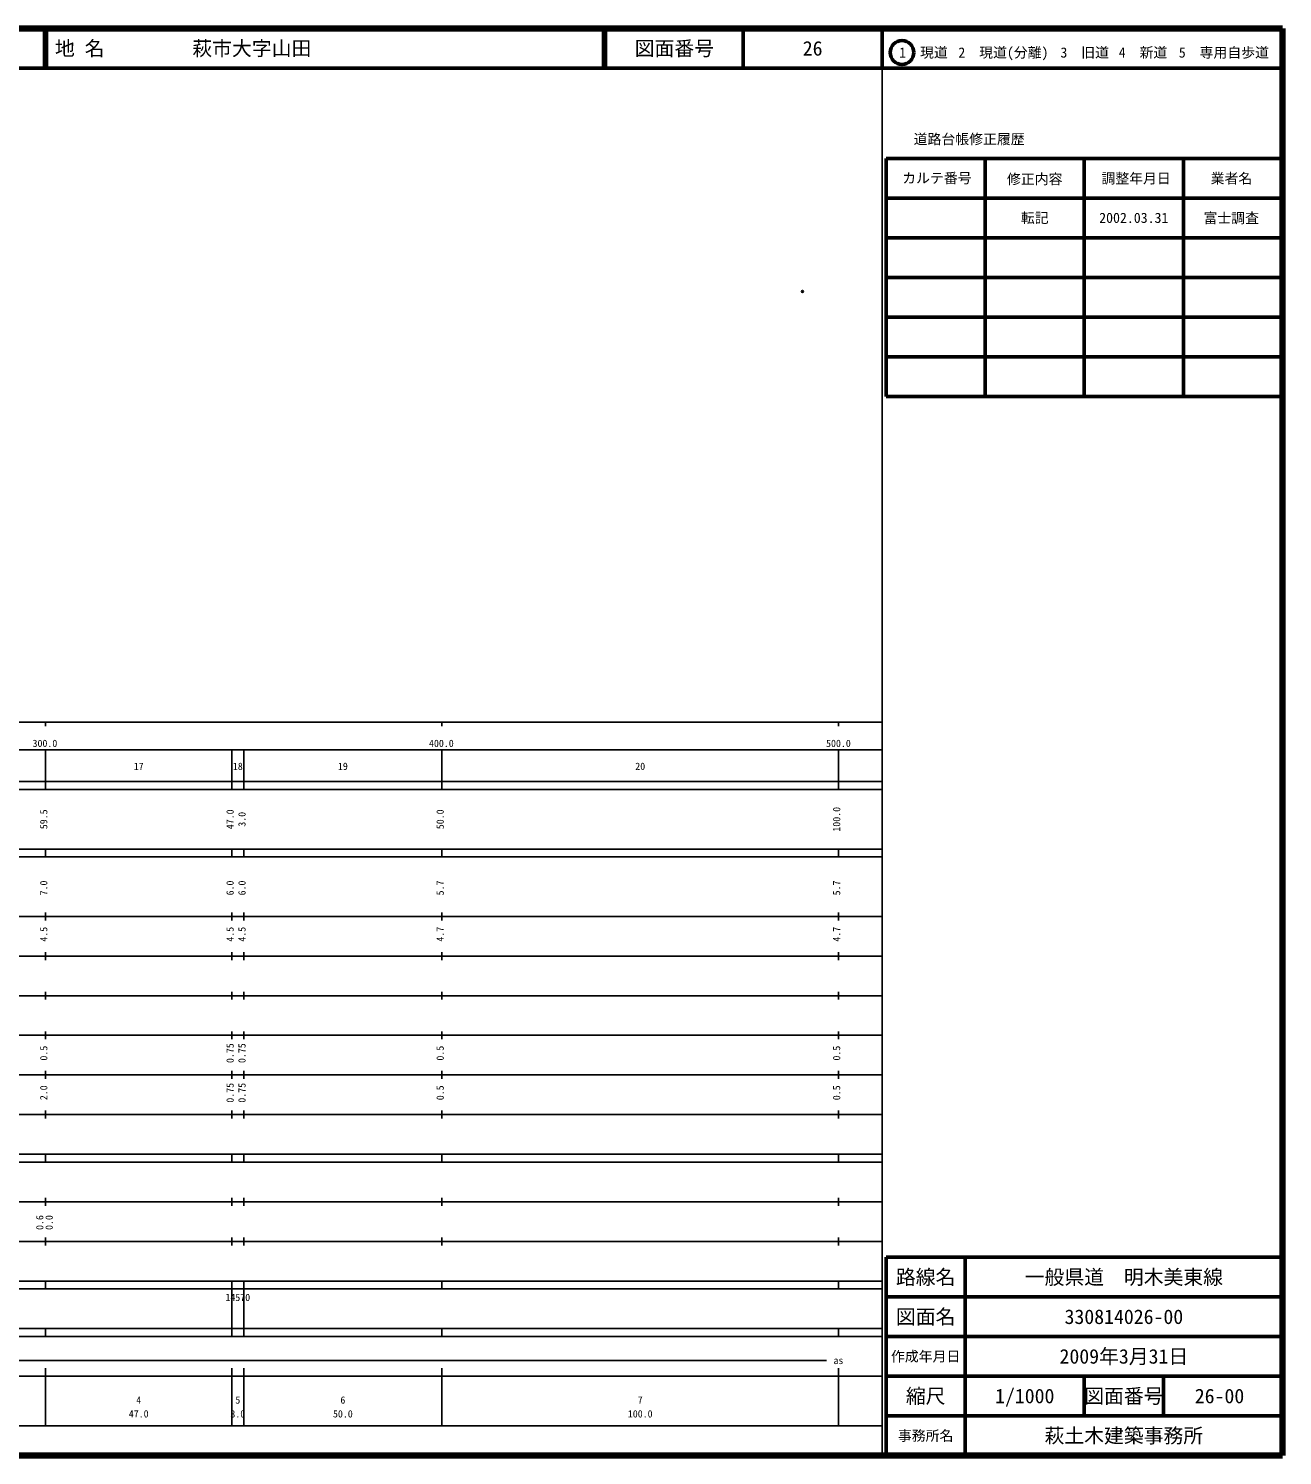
# Model space of a CAD drawing. Units: millimetres on the paper. Extents: x 40 to 680, y 20 to 380.
# Drawn here: x 363.7 to 680, y 20 to 380 of the extents above; entities that cross this region are included whole.
import ezdxf
from ezdxf.enums import TextEntityAlignment as Align

# ---------------------------------------------------------------- set-up
doc = ezdxf.new("R2010")
doc.units = ezdxf.units.MM
doc.header["$PDMODE"] = 32
doc.header["$PDSIZE"] = 0.5
doc.layers.add('M-OTRS', color=6, linetype='Continuous')
doc.layers.add('M-TTL-TXT', color=7, linetype='Continuous')
for name, color, linetype, lineweight in [('M-TTL', 2, 'Continuous', 140), ('M-TTL-BAND', 7, 'Continuous', 25), ('M-TTL-FRAM', 2, 'Continuous', 50), ('M-TTL-LINE', 7, 'Continuous', 50)]:
    doc.layers.add(name, color=color, linetype=linetype, lineweight=lineweight)
doc.styles.add('ＭＳ ゴシック', font='')
doc.styles.get('ＭＳ ゴシック').set_extended_font_data('MS Gothic')

msp = doc.modelspace()

# ---------------------------------------------------------------- linework, layer by layer
at = {"layer": 'M-OTRS'}
msp.add_point((558.921, 313.683), dxfattribs=at)
at = {"layer": 'M-TTL'}
for p, q in [((680, 380), (40, 380)), ((680, 20), (680, 380)), ((40, 20), (680, 20))]:
    msp.add_line(p, q, dxfattribs=at)
at = {"layer": 'M-TTL-BAND'}
for p, q in [((579, 20), (579, 370)), ((40, 205), (579, 205)), ((368, 205), (368, 204)), ((468, 205), (468, 204)), ((568, 205), (568, 204)), ((68, 198), (579, 198)), ((368, 188), (368, 198)), ((415, 188), (415, 198)), ((418, 188), (418, 198)), ((468, 188), (468, 198)), ((568, 188), (568, 198)), ((40, 190), (579, 190)), ((40, 188), (579, 188)), ((40, 173), (579, 173)), ((368, 171), (368, 173)), ((415, 171), (415, 173)), ((418, 171), (418, 173)), ((468, 171), (468, 173)), ((568, 171), (568, 173)), ((40, 171), (579, 171)), ((40, 156), (579, 156)), ((368, 155), (368, 157)), ((415, 155), (415, 157)), ((418, 155), (418, 157)), ((468, 155), (468, 157)), ((568, 155), (568, 157)), ((46, 146), (579, 146)), ((368, 145), (368, 147)), ((415, 145), (415, 147)), ((418, 145), (418, 147)), ((468, 145), (468, 147)), ((568, 145), (568, 147)), ((368, 135), (368, 137)), ((415, 135), (415, 137)), ((418, 135), (418, 137)), ((468, 135), (468, 137)), ((568, 135), (568, 137)), ((52, 136), (579, 136)), ((46, 126), (579, 126)), ((368, 125), (368, 127)), ((415, 125), (415, 127)), ((418, 125), (418, 127)), ((468, 125), (468, 127)), ((568, 125), (568, 127)), ((52, 116), (579, 116)), ((368, 115), (368, 117)), ((415, 115), (415, 117)), ((418, 115), (418, 117)), ((468, 115), (468, 117)), ((568, 115), (568, 117)), ((46, 106), (579, 106)), ((368, 105), (368, 107)), ((415, 105), (415, 107)), ((418, 105), (418, 107)), ((468, 105), (468, 107)), ((568, 105), (568, 107)), ((40, 96), (579, 96)), ((40, 94), (579, 94)), ((368, 94), (368, 96)), ((415, 94), (415, 96)), ((418, 94), (418, 96)), ((468, 94), (468, 96)), ((568, 94), (568, 96)), ((49, 84), (579, 84)), ((368, 83), (368, 85)), ((415, 83), (415, 85)), ((418, 83), (418, 85)), ((468, 83), (468, 85)), ((568, 83), (568, 85)), ((40, 74), (579, 74)), ((368, 73), (368, 75)), ((415, 73), (415, 75)), ((418, 73), (418, 75)), ((468, 73), (468, 75)), ((568, 73), (568, 75)), ((40, 64), (579, 64)), ((40, 62), (579, 62)), ((368, 62), (368, 64)), ((415, 62), (415, 64)), ((415, 52), (415, 62)), ((418, 62), (418, 64)), ((418, 52), (418, 62)), ((468, 62), (468, 64)), ((568, 62), (568, 64)), ((40, 52), (579, 52)), ((368, 50), (368, 52)), ((415, 50), (415, 52)), ((418, 50), (418, 52)), ((468, 50), (468, 52)), ((568, 50), (568, 52)), ((40, 50), (579, 50)), ((71, 44), (565, 44)), ((40, 40), (579, 40)), ((368, 27.5), (368, 42)), ((415, 27.5), (415, 42)), ((418, 27.5), (418, 42)), ((468, 27.5), (468, 42)), ((568, 27.5), (568, 42)), ((68, 27.5), (579, 27.5))]:
    msp.add_line(p, q, dxfattribs=at)
at = {"layer": 'M-TTL-FRAM'}
for p, q in [((580, 347.197), (580, 287.197)), ((580, 347.197), (680, 347.197)), ((580, 287.197), (680, 287.197)), ((680, 70), (580, 70)), ((580, 70), (580, 20))]:
    msp.add_line(p, q, dxfattribs=at)
at = {"layer": 'M-TTL-LINE'}
for p, q in [((367.75, 380), (367.75, 370)), ((368.25, 380), (368.25, 370)), ((508.747, 380), (508.747, 370)), ((509.247, 380), (509.247, 370)), ((543.997, 380), (543.997, 370)), ((579, 380), (579, 370)), ((40, 370), (680, 370)), ((605, 347.197), (605, 287.197)), ((630, 347.197), (630, 287.197)), ((655, 347.197), (655, 287.197)), ((580, 337.197), (680, 337.197)), ((580, 327.197), (680, 327.197)), ((580, 317.197), (680, 317.197)), ((580, 307.197), (680, 307.197)), ((580, 297.197), (680, 297.197)), ((600, 70), (600, 20)), ((680, 60), (580, 60)), ((680, 50), (580, 50)), ((680, 40), (580, 40)), ((630, 40), (630, 30)), ((650, 40), (650, 30)), ((680, 30), (580, 30))]:
    msp.add_line(p, q, dxfattribs=at)
msp.add_circle((584.031, 373.958), 3, dxfattribs=at)

# ---------------------------------------------------------------- texts
at = {"layer": 'M-TTL-BAND', "style": 'ＭＳ ゴシック'}
for s, p in [('300.0', (367.844, 198.195)), ('400.0', (467.844, 198.195)), ('500.0', (568, 198.195)), ('17', (391.5, 192.405)), ('18', (416.5, 192.405)), ('19', (443, 192.405)), ('20', (518, 192.405)), ('as', (568, 42.5)), ('4', (391.5, 32.523)), ('5', (416.5, 32.523)), ('6', (443, 32.523)), ('7', (518, 32.523)), ('47.0', (391.5, 29.033)), ('3.0', (416.5, 29.033)), ('50.0', (443, 29.033)), ('100.0', (518, 29.033))]:
    msp.add_text(s, height=1.833, dxfattribs=at).set_placement(p, align=Align.BOTTOM_CENTER)
for s, p in [('59.5', (369, 180.5)), ('47.0', (416, 180.5)), ('3.0', (419, 180.5)), ('50.0', (469, 180.5)), ('100.0', (569, 180.5)), ('7.0', (369, 163.174)), ('6.0', (416, 163.174)), ('6.0', (419, 163.174)), ('5.7', (469, 163.174)), ('5.7', (569, 163.174)), ('4.5', (369, 151.5)), ('4.5', (416, 151.5)), ('4.5', (419, 151.5)), ('4.7', (469, 151.5)), ('4.7', (569, 151.5)), ('0.5', (369, 121.5)), ('0.75', (416, 121.5)), ('0.75', (419, 121.5)), ('0.5', (469, 121.5)), ('0.5', (569, 121.5)), ('2.0', (369, 111.5)), ('0.75', (416, 111.5)), ('0.75', (419, 111.5)), ('0.5', (469, 111.5)), ('0.5', (569, 111.5)), ('0.6', (368, 78.764)), ('0.0', (370.37, 78.764))]:
    msp.add_text(s, height=1.833, rotation=90, dxfattribs=at).set_placement(p, align=Align.BOTTOM_CENTER)
msp.add_text('14570', height=1.833, dxfattribs=at).set_placement((413.375, 58.405), align=Align.BOTTOM_LEFT)
at = {"layer": 'M-TTL-TXT', "style": 'ＭＳ ゴシック'}
for s, p in [('地 名', (370.38, 375)), ('萩市大字山田', (405.024, 375))]:
    msp.add_text(s, height=3.666, dxfattribs=at).set_placement(p, align=Align.MIDDLE_LEFT)
for s, height, p in [('図面番号', 3.666, (526.622, 375)), ('26', 3.666, (561.497, 375)), ('1\u3000現道', 2.566, (589.448, 373.958)), ('2\u3000現道(分離)', 2.566, (609.619, 373.958)), ('3\u3000旧道', 2.566, (630.121, 373.958)), ('4\u3000新道', 2.566, (644.824, 373.958)), ('5\u3000専用自歩道', 2.566, (665.228, 373.958)), ('道路台帳修正履歴', 2.566, (600.968, 352.113)), ('カルテ番号', 2.566, (592.839, 342.277)), ('修正内容', 2.566, (617.509, 342.023)), ('調整年月日', 2.566, (643.089, 342.197)), ('業者名', 2.566, (667.134, 342.197)), ('転記', 2.566, (617.5, 332.245)), ('2002.03.31', 2.566, (642.5, 332.245)), ('富士調査', 2.566, (667.077, 332.189)), ('路線名', 3.666, (590, 65)), ('路線名', 3.666, (590, 65)), ('一般県道\u3000明木美東線', 3.666, (640, 65)), ('図面名', 3.666, (590, 55)), ('図面名', 3.666, (590, 55)), ('330814026-00', 3.666, (640, 55)), ('2009年3月31日', 3.666, (640, 45)), ('作成年月日', 2.566, (590, 45)), ('作成年月日', 2.566, (590, 45)), ('縮尺', 3.666, (590, 35)), ('縮尺', 3.666, (590, 35)), ('1/1000', 3.666, (615, 35)), ('図面番号', 3.666, (640, 35)), ('図面番号', 3.666, (640, 35)), ('26-00', 3.666, (664.125, 35)), ('事務所名', 2.566, (590, 25)), ('事務所名', 2.566, (590, 25)), ('萩土木建築事務所', 3.666, (640, 25))]:
    msp.add_text(s, height=height, dxfattribs=at).set_placement(p, align=Align.MIDDLE_CENTER)

doc.saveas('drawing.dxf')
